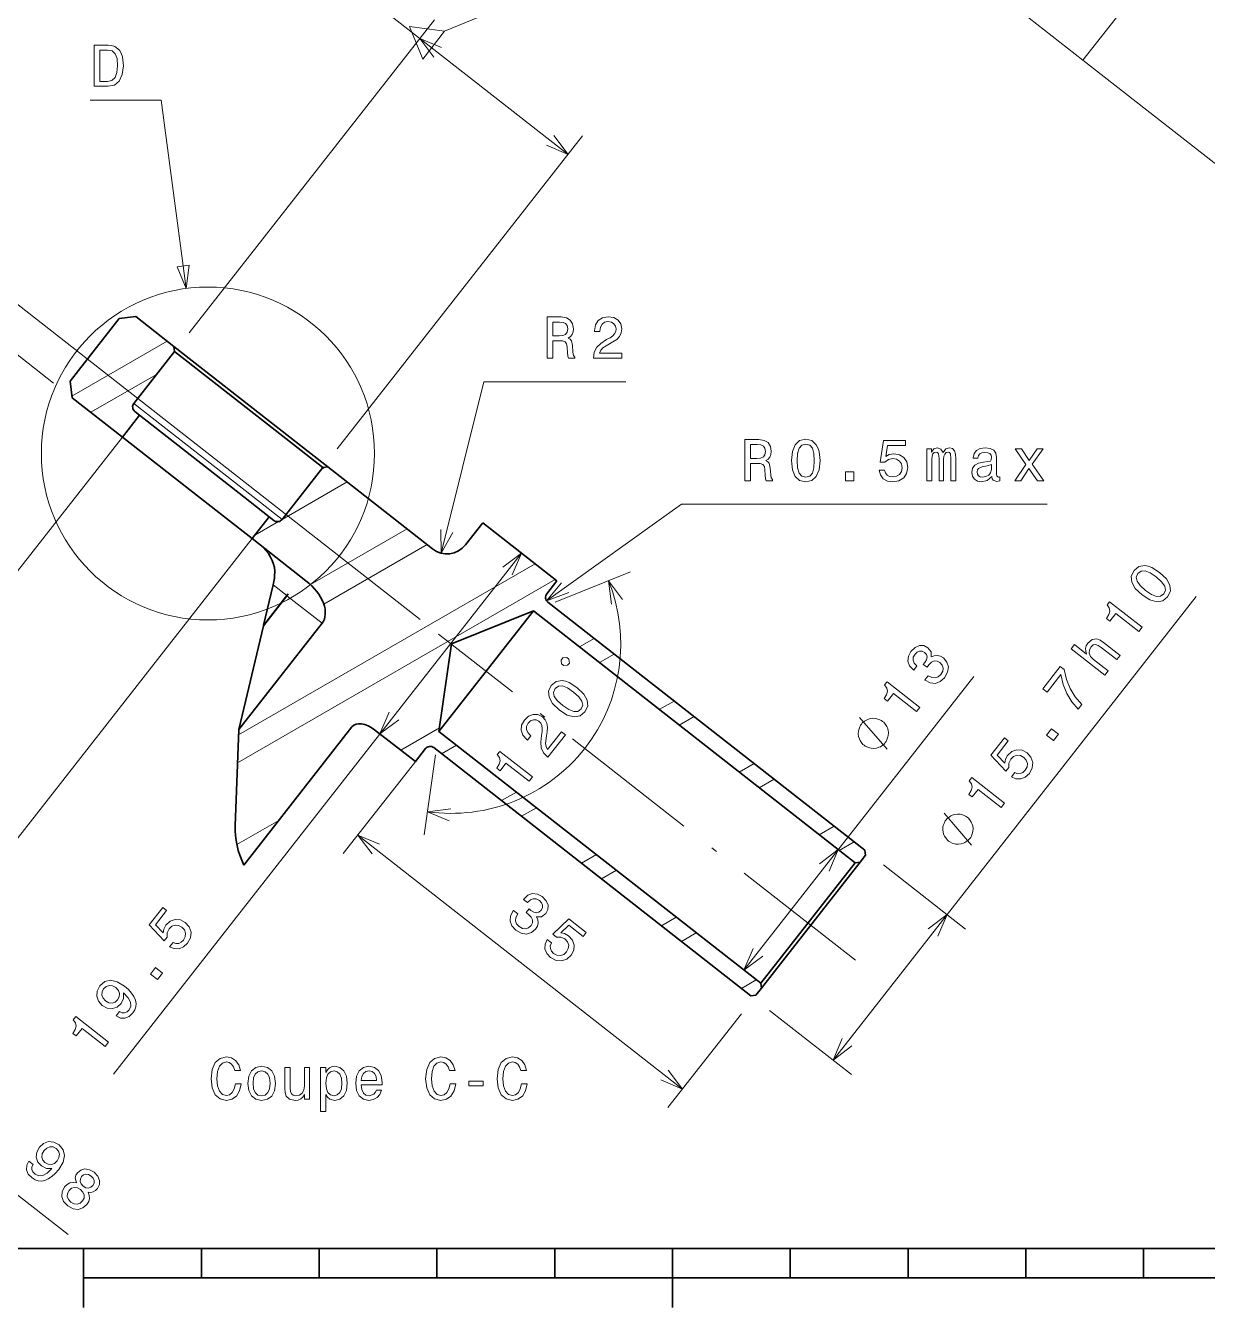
# Model space of a CAD drawing. Extents: x 0 to 420, y 0 to 297.
# Drawn here: x 105.1 to 205.4, y 5 to 113.9 of the extents above; entities that cross this region are included whole.
import ezdxf

# ---------------------------------------------------------------- set-up
doc = ezdxf.new("R2010")
doc.units = 0
doc.linetypes.add('DASHDOT', pattern=[18.5, 12, -3, 0.5, -3])

msp = doc.modelspace()

# ---------------------------------------------------------------- linework, layer by layer
at = {"color": 7, "lineweight": 13}
for p, q in [((151.133011, 102.941849), (110.934448, 134.41713)), ((118.952126, 87.772865), (139.779144, 114.372025)), ((216.193893, 94.240005), (194.845505, 110.955688)), ((131.538986, 77.917412), (152.365997, 104.516563)), ((138.56485, 63.430443), (90.839188, 100.799408)), ((107.452568, 83.504723), (88.758507, 98.142082)), ((113.297867, 78.927879), (77.426117, 33.11438)), ((160.759995, 73.214279), (191.812164, 73.214272)), ((124.308464, 70.306633), (88.436714, 24.493137)), ((112.521645, 24.807034), (147.178635, 69.069092)), ((123.153267, 53.627079), (148.333466, 68.164871)), ((123.06665, 51.26767), (150.031113, 66.835609)), ((173.634995, 26.000626), (204.471451, 65.383316)), ((166.06366, 33.643551), (185.587555, 58.578434)), ((160.84053, 23.545635), (133.28302, 45.123032)), ((108.678291, 11.184219), (78.659111, 34.689095))]:
    msp.add_line(p, q, dxfattribs=at)
at = {"color": 7, "lineweight": 13, "ltscale": 0.173919}
msp.add_line((140.632339, 113.40609), (147.056244, 116.076279), dxfattribs=at)
at = {"color": 7, "lineweight": 35, "ltscale": 0.16875}
msp.add_line((113.017776, 88.99025), (108.856422, 83.675583), dxfattribs=at)
at = {"color": 7, "lineweight": 35, "ltscale": 0.035355}
for p, q in [((114.421631, 89.16111), (113.017776, 88.99025)), ((109.027283, 82.271729), (108.856422, 83.675583))]:
    msp.add_line(p, q, dxfattribs=at)
at = {"color": 7, "lineweight": 35, "ltscale": 0.103068}
msp.add_line((114.421631, 89.16111), (117.667679, 86.619461), dxfattribs=at)
at = {"color": 7, "lineweight": 13, "ltscale": 0.233136}
msp.add_line((109.010208, 82.411995), (117.086266, 87.074707), dxfattribs=at)
at = {"color": 7, "lineweight": 35, "ltscale": 0.14}
for p, q in [((114.266754, 81.788956), (117.719131, 86.198151)), ((126.853615, 71.933495), (130.306, 76.342697))]:
    msp.add_line(p, q, dxfattribs=at)
at = {"color": 7, "lineweight": 35, "ltscale": 0.332968}
msp.add_line((128.154266, 78.408516), (117.667679, 86.619461), dxfattribs=at)
at = {"color": 7, "lineweight": 35, "ltscale": 0.010611}
for p, q in [((117.719131, 86.198151), (117.667679, 86.619461)), ((130.306, 76.342697), (130.727356, 76.393806))]:
    msp.add_line(p, q, dxfattribs=at)
at = {"color": 7, "lineweight": 35, "ltscale": 0.320921}
msp.add_line((127.826309, 78.284286), (117.719131, 86.198151), dxfattribs=at)
at = {"color": 7, "lineweight": 13, "ltscale": 0.161057}
msp.add_line((110.614578, 81.028877), (116.193756, 84.250015), dxfattribs=at)
at = {"color": 7, "lineweight": 13, "ltscale": 0.375}
msp.add_line((140.370148, 69.066353), (143.969452, 83.628113), dxfattribs=at)
at = {"color": 7, "lineweight": 13, "ltscale": 0.301801}
msp.add_line((143.969452, 83.628113), (156.041504, 83.628113), dxfattribs=at)
at = {"color": 7, "lineweight": 35, "ltscale": 0.135599}
msp.add_line((113.297867, 78.927879), (109.027283, 82.271729), dxfattribs=at)
at = {"color": 7, "lineweight": 13, "ltscale": 0.320921}
msp.add_line((124.373924, 73.875084), (114.266754, 81.788956), dxfattribs=at)
at = {"color": 7, "lineweight": 35, "ltscale": 0.05875}
for p, q in [((113.297867, 78.927879), (114.746635, 80.778168)), ((124.308464, 70.306633), (125.757233, 72.156921))]:
    msp.add_line(p, q, dxfattribs=at)
at = {"color": 7, "lineweight": 35, "ltscale": 0.012513}
for p, q in [((114.352547, 81.086739), (114.746635, 80.778168)), ((125.757233, 72.156921), (126.151329, 71.848351))]:
    msp.add_line(p, q, dxfattribs=at)
at = {"color": 7, "lineweight": 35, "ltscale": 0.280759}
for p, q in [((123.588959, 73.854675), (114.746635, 80.778168)), ((113.297867, 78.927879), (122.14019, 72.004387))]:
    msp.add_line(p, q, dxfattribs=at)
at = {"color": 7, "lineweight": 35, "ltscale": 0.0817}
msp.add_line((130.727356, 76.393806), (128.154266, 78.408516), dxfattribs=at)
at = {"color": 7, "lineweight": 35, "ltscale": 0.078735}
msp.add_line((130.306, 76.342697), (127.826309, 78.284286), dxfattribs=at)
at = {"color": 7, "lineweight": 13, "ltscale": 0.011527}
msp.add_line((130.14769, 76.140518), (130.547012, 76.371071), dxfattribs=at)
at = {"color": 7, "lineweight": 35, "ltscale": 0.282264}
msp.add_line((130.727356, 76.393806), (139.617065, 69.433205), dxfattribs=at)
at = {"color": 7, "lineweight": 13, "ltscale": 0.159295}
msp.add_line((126.847054, 71.925491), (132.365189, 75.111389), dxfattribs=at)
at = {"color": 7, "lineweight": 35, "ltscale": 0.068847}
for p, q in [((125.757233, 72.156921), (123.588959, 73.854675)), ((122.14019, 72.004387), (124.308464, 70.306633))]:
    msp.add_line(p, q, dxfattribs=at)
at = {"color": 7, "lineweight": 13, "ltscale": 0.078735}
msp.add_line((126.853615, 71.933495), (124.373924, 73.875084), dxfattribs=at)
at = {"color": 7, "lineweight": 13, "ltscale": 0.352091}
msp.add_line((149.311966, 65.011147), (160.759995, 73.214279), dxfattribs=at)
at = {"color": 7, "lineweight": 13, "ltscale": 0.058112}
msp.add_line((124.527397, 70.586235), (126.540466, 71.748482), dxfattribs=at)
at = {"color": 7, "lineweight": 13, "ltscale": 0.236486}
msp.add_line((129.266052, 66.393898), (137.45816, 71.123611), dxfattribs=at)
at = {"color": 7, "lineweight": 35, "ltscale": 0.059375}
msp.add_line((142.424774, 69.774925), (143.888947, 71.644897), dxfattribs=at)
at = {"color": 7, "lineweight": 35, "ltscale": 0.2}
msp.add_line((143.888947, 71.644897), (150.187805, 66.712921), dxfattribs=at)
at = {"color": 7, "lineweight": 35, "ltscale": 0.14512}
msp.add_line((128.878906, 66.728004), (124.308464, 70.306633), dxfattribs=at)
at = {"color": 7, "lineweight": 13, "ltscale": 0.253055}
msp.add_line((130.389725, 64.733246), (139.155823, 69.794357), dxfattribs=at)
at = {"color": 7, "lineweight": 35, "ltscale": 0.035}
for p, q in [((149.324707, 65.610619), (150.187805, 66.712921)), ((138.166122, 51.359455), (139.029205, 52.461754))]:
    msp.add_line(p, q, dxfattribs=at)
at = {"color": 7, "lineweight": 13, "ltscale": 0.171987}
for p, q in [((150.039352, 64.901253), (156.420639, 67.471596)), ((139.889282, 51.938126), (138.924622, 45.126598))]:
    msp.add_line(p, q, dxfattribs=at)
at = {"color": 7, "lineweight": 35, "ltscale": 0.080923}
msp.add_line((127.264778, 65.451714), (125.269226, 62.903111), dxfattribs=at)
at = {"color": 7, "lineweight": 35, "ltscale": 0.084977}
msp.add_line((127.367035, 65.609985), (125.271523, 62.933708), dxfattribs=at)
at = {"color": 7, "lineweight": 35, "ltscale": 0.088035}
msp.add_line((125.278687, 62.942863), (126.093697, 66.36866), dxfattribs=at)
at = {"color": 7, "lineweight": 13, "ltscale": 0.036892}
msp.add_line((126.093697, 66.36866), (127.2556, 65.4589), dxfattribs=at)
at = {"color": 7, "lineweight": 13, "ltscale": 0.094683}
msp.add_line((130.24675, 63.116848), (127.264778, 65.451714), dxfattribs=at)
at = {"color": 7, "lineweight": 35}
for p, q in [((149.410141, 64.908691), (176.337769, 43.824497)), ((175.505493, 42.761562), (148.184189, 64.154007)), ((167.491028, 32.525921), (140.169739, 53.918365)), ((139.73114, 52.547184), (166.658752, 31.462986)), ((10, 10), (410, 10)), ((110, 7.5), (310, 7.5))]:
    msp.add_line(p, q, dxfattribs=at)
at = {"color": 7, "lineweight": 35, "ltscale": 0.187639}
for q in [(148.184189, 64.154007), (140.169739, 53.918365)]:
    msp.add_line((141.222183, 61.349766), q, dxfattribs=at)
at = {"color": 7, "lineweight": 35, "ltscale": 0.253848}
msp.add_line((148.184189, 64.154007), (141.924316, 56.159229), dxfattribs=at)
at = {"color": 7, "lineweight": 35, "ltscale": 0.28698}
msp.add_line((123.169846, 54.078609), (130.24675, 63.116848), dxfattribs=at)
at = {"color": 7, "lineweight": 35, "ltscale": 0.22677}
msp.add_line((123.169846, 54.078609), (125.269226, 62.903111), dxfattribs=at)
at = {"color": 7, "lineweight": 35, "ltscale": 0.000767}
msp.add_line((125.271523, 62.933708), (125.269226, 62.903111), dxfattribs=at)
at = {"color": 7, "linetype": 'DASHDOT', "lineweight": 13}
msp.add_line((175.53566, 34.482479), (140.139572, 62.197449), dxfattribs=at)
at = {"color": 7, "lineweight": 13, "ltscale": 0.036385}
for p, q in [((152.089767, 61.095966), (153.350174, 61.823666)), ((153.787415, 59.766708), (155.047836, 60.494408)), ((158.880402, 55.778934), (160.140808, 56.506634)), ((160.578049, 54.449677), (161.83847, 55.177376)), ((140.389709, 52.031532), (141.650116, 52.759232)), ((165.671021, 50.461903), (166.931442, 51.189602)), ((167.368683, 49.132645), (168.629089, 49.860344)), ((145.482681, 48.043758), (146.743088, 48.771458)), ((147.180328, 46.7145), (148.44075, 47.4422)), ((172.461655, 45.144871), (173.722076, 45.872574)), ((174.159317, 43.815613), (175.419724, 44.543312)), ((152.2733, 42.726727), (153.533722, 43.454426)), ((153.970963, 41.397469), (155.231384, 42.125168)), ((159.063934, 37.409695), (160.324356, 38.137394)), ((160.761597, 36.080437), (162.022003, 36.808136)), ((165.854568, 32.092663), (167.114975, 32.820362))]:
    msp.add_line(p, q, dxfattribs=at)
at = {"color": 7, "lineweight": 35, "ltscale": 0.071151}
for p, q in [((141.924316, 56.159229), (140.169739, 53.918365)), ((167.491028, 32.525921), (169.245621, 34.766781))]:
    msp.add_line(p, q, dxfattribs=at)
at = {"color": 7, "lineweight": 35, "ltscale": 0.204714}
msp.add_line((122.869431, 45.895557), (123.169846, 54.078609), dxfattribs=at)
at = {"color": 7, "lineweight": 35, "ltscale": 0.372328}
msp.add_line((123.603386, 42.576611), (132.784943, 54.302814), dxfattribs=at)
at = {"color": 7, "lineweight": 35, "ltscale": 0.109996}
msp.add_line((134.701859, 54.071949), (138.166122, 51.359455), dxfattribs=at)
at = {"color": 7, "lineweight": 13, "ltscale": 0.095181}
msp.add_line((136.918137, 52.33662), (140.215317, 54.240253), dxfattribs=at)
at = {"color": 7, "lineweight": 13, "ltscale": 0.279268}
msp.add_line((138.936737, 52.343651), (132.050034, 43.548317), dxfattribs=at)
at = {"color": 7, "lineweight": 13, "ltscale": 0.102591}
msp.add_line((123.011459, 44.307602), (126.5653, 46.359413), dxfattribs=at)
at = {"color": 7, "lineweight": 35, "ltscale": 0.010607}
for p, q in [((176.389023, 43.403339), (176.337769, 43.824497)), ((175.505493, 42.761562), (175.926651, 42.81282)), ((175.505493, 42.761562), (175.926651, 42.81282)), ((167.491028, 32.525921), (167.542282, 32.104763)), ((167.07991, 31.514244), (166.658752, 31.462986))]:
    msp.add_line(p, q, dxfattribs=at)
at = {"color": 7, "lineweight": 35, "ltscale": 0.253849}
msp.add_line((169.245621, 34.766781), (175.505493, 42.761562), dxfattribs=at)
at = {"color": 7, "lineweight": 35, "ltscale": 0.265565}
msp.add_line((169.377853, 34.449051), (175.926651, 42.81282), dxfattribs=at)
at = {"color": 7, "lineweight": 35, "ltscale": 0.01875}
for p, q in [((175.926651, 42.81282), (176.389023, 43.403339)), ((167.07991, 31.514244), (167.542282, 32.104763))]:
    msp.add_line(p, q, dxfattribs=at)
at = {"color": 7, "lineweight": 13, "ltscale": 0.221508}
for p, q in [((177.912476, 42.591503), (184.888718, 37.129143)), ((168.233475, 30.229992), (175.209717, 24.767632))]:
    msp.add_line(p, q, dxfattribs=at)
at = {"color": 7, "lineweight": 35, "ltscale": 0.074435}
msp.add_line((167.542282, 32.104763), (169.377853, 34.449051), dxfattribs=at)
at = {"color": 7, "lineweight": 13, "ltscale": 0.253018}
msp.add_line((165.846924, 29.939529), (159.607544, 21.970921), dxfattribs=at)
at = {"color": 7, "lineweight": 35, "ltscale": 0.125}
for p, q in [((110, 10), (110, 5)), ((160, 10), (160, 5))]:
    msp.add_line(p, q, dxfattribs=at)
at = {"color": 7, "lineweight": 35, "ltscale": 0.0625}
for p, q in [((120, 10), (120, 7.5)), ((130, 10), (130, 7.5)), ((140, 10), (140, 7.5)), ((150, 10), (150, 7.5)), ((170, 10), (170, 7.5)), ((180, 10), (180, 7.5)), ((190, 10), (190, 7.5)), ((200, 10), (200, 7.5))]:
    msp.add_line(p, q, dxfattribs=at)
at = {"color": 7, "lineweight": 13}
for points in [[(190.987778, 123.501808), (186.364044, 117.596626), (194.845505, 110.955688), (199.469223, 116.86087)], [(138.80899, 111.023773), (140.632339, 113.40609), (137.657516, 113.793991)], [(112.069214, 112.221298), (110.904228, 112.221298), (110.904228, 108.721298), (112.069214, 108.721298), (112.618927, 108.832253), (113.027428, 109.170143), (113.279587, 109.719856), (113.370361, 110.471298), (113.289673, 111.237869), (113.188812, 111.540459), (113.0476, 111.782539), (112.639099, 112.110344), (112.371803, 112.19104)], [(112.033913, 111.802711), (112.417198, 111.727058), (112.679443, 111.495071), (112.835785, 111.081528), (112.886215, 110.471298), (112.830742, 109.881241), (112.6744, 109.467697), (112.407112, 109.220581), (112.033913, 109.139885), (111.373245, 109.139885), (111.373245, 111.802711)], [(117.937469, 93.398773), (118.703712, 91.551369), (118.963829, 93.534386)], [(149.362823, 85.628113), (149.831848, 85.628113), (149.831848, 87.105782), (150.310959, 87.105782), (150.663986, 87.090652), (150.88588, 87.020042), (151.006927, 86.853615), (151.057358, 86.556068), (151.082565, 86.10218), (151.112823, 85.804626), (151.17334, 85.628113), (151.702881, 85.628113), (151.702881, 85.723938), (151.586899, 85.865143), (151.546539, 86.127396), (151.511246, 86.692238), (151.425507, 87.110825), (151.309509, 87.241943), (151.12796, 87.337769), (151.329681, 87.463852), (151.470901, 87.640358), (151.561676, 87.862267), (151.591934, 88.129555), (151.521332, 88.553185), (151.319595, 88.870911), (150.986755, 89.062553), (150.532852, 89.128113), (149.362823, 89.128113)], [(150.401733, 88.69944), (150.709366, 88.669182), (150.926224, 88.573357), (151.062393, 88.396843), (151.107788, 88.119469), (151.057358, 87.826958), (150.921188, 87.650444), (150.689194, 87.559669), (150.371475, 87.534454), (149.831848, 87.534454), (149.831848, 88.69944)], [(153.292938, 85.628113), (155.698563, 85.628113), (155.698563, 86.061829), (153.797256, 86.061829), (153.903168, 86.298859), (154.084732, 86.495544), (154.644531, 86.853615), (154.942078, 87.004913), (155.274933, 87.221771), (155.511963, 87.47393), (155.648132, 87.771484), (155.698563, 88.109383), (155.612823, 88.533012), (155.375793, 88.865868), (155.01268, 89.077682), (154.543655, 89.153328), (154.059509, 89.067596), (153.69136, 88.830559), (153.45433, 88.452316), (153.373627, 87.953041), (153.373627, 87.882439), (153.832565, 87.882439), (153.832565, 87.922783), (153.87796, 88.265724), (154.014114, 88.517883), (154.230988, 88.679268), (154.518448, 88.734741), (154.810959, 88.684311), (155.027817, 88.558228), (155.169022, 88.361542), (155.219452, 88.114426), (155.184143, 87.882439), (155.088333, 87.685753), (154.926941, 87.514282), (154.705048, 87.362984), (154.407486, 87.201599), (153.913254, 86.888916), (153.565277, 86.556068), (153.358505, 86.152611), (153.292938, 85.643242)], [(166.153366, 75.214279), (166.622391, 75.214279), (166.622391, 76.69194), (167.101501, 76.69194), (167.454529, 76.676811), (167.676422, 76.606209), (167.79747, 76.439781), (167.8479, 76.142227), (167.873108, 75.688339), (167.903366, 75.390785), (167.963898, 75.214279), (168.493423, 75.214279), (168.493423, 75.310097), (168.377441, 75.451309), (168.337097, 75.713554), (168.301788, 76.278397), (168.216049, 76.696983), (168.100052, 76.82811), (167.918503, 76.923927), (168.120224, 77.050011), (168.261444, 77.226524), (168.352219, 77.448425), (168.382477, 77.715714), (168.311874, 78.139351), (168.110138, 78.457069), (167.777283, 78.648712), (167.323395, 78.714279), (166.153366, 78.714279)], [(170.098618, 76.923927), (170.174271, 76.132141), (170.411301, 75.567299), (170.789536, 75.224365), (171.314041, 75.113411), (171.833481, 75.224365), (172.211731, 75.567299), (172.44371, 76.132141), (172.524414, 76.923927), (172.44371, 77.71067), (172.347885, 78.023354), (172.211731, 78.280556), (171.833481, 78.623497), (171.314026, 78.739494), (170.789536, 78.623497), (170.411285, 78.275513), (170.174255, 77.71067)], [(177.535355, 76.127098), (177.646317, 75.713554), (177.893433, 75.390785), (178.256546, 75.189056), (178.72052, 75.113411), (179.229889, 75.204185), (179.628296, 75.451309), (179.880463, 75.844681), (179.976288, 76.348999), (179.890549, 76.818024), (179.648468, 77.18618), (179.270233, 77.42321), (178.781036, 77.508942), (178.402802, 77.448425), (178.110291, 77.281998), (178.251495, 78.225082), (179.784637, 78.225082), (179.784637, 78.638626), (177.913605, 78.638626), (177.63623, 76.782722), (178.039688, 76.782722), (178.332184, 77.019753), (178.705383, 77.105484), (179.028152, 77.050011), (179.275269, 76.888626), (179.43161, 76.64151), (179.487091, 76.323784), (179.43161, 76.006065), (179.270233, 75.758942), (179.023117, 75.6026), (178.705383, 75.547127), (178.438095, 75.582428), (178.231323, 75.698425), (178.080032, 75.879982), (178.004379, 76.127098)], [(167.192276, 78.285599), (167.499908, 78.255341), (167.716766, 78.159523), (167.852936, 77.983009), (167.898331, 77.705627), (167.8479, 77.413124), (167.711731, 77.23661), (167.479736, 77.145828), (167.162018, 77.120613), (166.622391, 77.120613), (166.622391, 78.285599)], [(170.582764, 76.923927), (170.623108, 77.534157), (170.749191, 77.972923), (170.976135, 78.230125), (171.314026, 78.3209), (171.646881, 78.230125), (171.873825, 77.972923), (171.999908, 77.534157), (172.040253, 76.923927), (171.999908, 76.308655), (171.873825, 75.869896), (171.646881, 75.612686), (171.314041, 75.526955), (170.976135, 75.612686), (170.749191, 75.869896), (170.623108, 76.308655)], [(181.601639, 75.214272), (182.010147, 75.214272), (182.010147, 77.024796), (182.03537, 77.297127), (182.111008, 77.493813), (182.227005, 77.60981), (182.378296, 77.655197), (182.499329, 77.614853), (182.580032, 77.513985), (182.620377, 77.342514), (182.635513, 77.11557), (182.635513, 75.214272), (183.018799, 75.214272), (183.018799, 77.024796), (183.044006, 77.292084), (183.119659, 77.48877), (183.240692, 77.60981), (183.391983, 77.655197), (183.513031, 77.614853), (183.593719, 77.513985), (183.64415, 77.11557), (183.64415, 75.214272), (184.052658, 75.214272), (184.052658, 77.085312), (184.027435, 77.47364), (183.946747, 77.771194), (183.785355, 77.952744), (183.523117, 78.018311), (183.215469, 77.917442), (182.978439, 77.624939), (182.79184, 77.912399), (182.479156, 78.018311), (182.191696, 77.917442), (181.99501, 77.635025), (181.99501, 77.922485), (181.601639, 77.922485)], [(187.122971, 75.567299), (187.122971, 75.55217), (187.148193, 75.380699), (187.223831, 75.259666), (187.541565, 75.163841), (187.788681, 75.204185), (187.788681, 75.547127), (187.68277, 75.531998), (187.541565, 75.597557), (187.516342, 75.799286), (187.516342, 77.201309), (187.455811, 77.559372), (187.279312, 77.811539), (186.971664, 77.962837), (186.537949, 78.018311), (186.114319, 77.957787), (185.801636, 77.786324), (185.604965, 77.519028), (185.539398, 77.166), (185.539398, 77.135742), (185.93782, 77.135742), (185.973114, 77.347557), (186.084061, 77.498856), (186.26561, 77.589638), (186.522827, 77.624939), (186.769943, 77.599724), (186.946457, 77.524071), (187.052368, 77.392952), (187.087677, 77.211395), (187.06749, 76.99958), (186.986801, 76.893669), (186.78508, 76.843239), (186.40683, 76.802895), (185.973114, 76.712112), (185.665482, 76.550728), (185.483917, 76.298569), (185.428452, 75.925369), (185.478882, 75.592514), (185.635223, 75.345398), (185.887375, 75.189056), (186.235367, 75.133583), (186.704391, 75.239494)], [(189.572968, 75.214272), (190.268936, 76.268311), (190.985077, 75.214272), (191.519653, 75.214272), (190.551361, 76.611252), (191.464172, 77.922485), (190.949768, 77.922485), (190.289108, 76.939056), (189.628433, 77.922485), (189.103943, 77.922485), (190.001648, 76.606209), (189.053513, 75.214272)], [(187.07254, 76.162399), (187.012024, 75.900154), (186.850632, 75.698425), (186.608566, 75.567299), (186.31102, 75.521912), (186.11937, 75.547127), (185.9832, 75.627823), (185.897461, 75.769028), (185.872253, 75.965714), (185.892426, 76.142227), (185.973114, 76.268311), (186.295883, 76.409523), (186.704391, 76.470039), (187.07254, 76.591072)], [(174.702072, 75.214272), (175.398041, 75.214272), (175.398041, 75.965714), (174.702072, 75.965714)], [(199.865479, 65.51812), (200.535538, 65.089546), (201.126389, 64.927956), (201.629593, 65.014343), (202.040298, 65.35891), (202.273178, 65.836304), (202.236359, 66.345535), (201.934647, 66.876419), (201.360962, 67.428085), (200.691772, 67.849579), (200.386505, 67.966896), (200.100052, 68.01825), (199.596848, 67.931862), (199.185287, 67.594376), (198.953262, 67.109901), (198.994064, 66.597557), (199.292664, 66.062706)], [(200.163956, 65.899323), (199.708359, 66.307289), (199.440628, 66.677055), (199.378021, 67.014313), (199.514862, 67.336319), (199.791534, 67.542427), (200.133957, 67.562553), (200.557144, 67.391327), (201.062485, 67.04689), (201.522064, 66.635803), (201.789795, 66.266045), (201.852386, 65.928787), (201.714691, 65.613861), (201.438873, 65.400665), (201.096451, 65.380547), (200.673264, 65.551773)], [(199.601669, 62.408031), (199.884613, 62.769375), (197.109009, 64.942657), (196.897583, 64.672646), (197.083832, 64.411514), (197.134705, 64.14109), (197.059006, 63.848076), (196.854477, 63.52142), (197.136414, 63.300671), (197.640091, 63.943943)], [(181.427841, 58.293358), (181.455643, 58.271591), (181.886581, 58.036648), (182.318619, 57.99942), (182.731354, 58.150242), (183.103546, 58.486526), (183.35939, 58.952347), (183.427185, 59.398872), (183.304688, 59.815052), (183.003281, 60.166351), (182.744125, 60.318024), (182.485123, 60.379902), (182.226273, 60.35199), (181.969833, 60.245338), (181.957504, 60.671333), (181.687515, 61.030048), (181.331161, 61.212997), (180.963181, 61.225693), (180.598618, 61.062775), (180.24852, 60.721992), (180.032242, 60.314873), (179.992432, 59.904083), (180.130478, 59.507759), (180.453125, 59.159046), (180.480911, 59.137283), (180.757629, 59.490685), (180.528366, 59.721436), (180.426544, 59.967697), (180.445953, 60.221527), (180.589676, 60.486897), (180.783127, 60.668507), (180.98465, 60.754108), (181.191177, 60.739727), (181.40181, 60.632442), (181.568405, 60.444359), (181.624817, 60.246456), (181.573654, 60.017498), (181.420258, 59.772507), (181.295029, 59.620754), (181.608719, 59.375134), (181.753128, 59.57592), (181.984741, 59.798103), (182.226166, 59.91011), (182.468094, 59.90004), (182.701691, 59.781181), (182.897797, 59.557171), (182.978378, 59.308323), (182.942581, 59.041721), (182.788651, 58.771519), (182.55307, 58.552448), (182.290924, 58.463062), (182.010162, 58.497147), (181.713882, 58.658672)], [(196.7108, 58.715961), (196.984406, 59.065395), (195.753448, 60.029224), (195.499512, 60.285709), (195.383194, 60.562538), (195.396027, 60.840717), (195.534927, 61.11628), (195.723877, 61.275787), (195.924362, 61.310963), (196.149689, 61.230614), (196.403488, 61.063923), (197.733704, 60.022362), (198.007309, 60.371796), (196.605606, 61.469318), (196.311249, 61.674183), (196.021011, 61.786148), (195.623138, 61.719761), (195.261658, 61.413521), (195.133987, 61.193214), (195.075745, 60.963398), (195.082947, 60.727173), (195.161804, 60.492485), (194.133362, 61.297752), (193.859756, 60.948318)], [(151.097366, 59.549667), (151.241226, 59.733383), (151.201355, 60.060947), (151.017639, 60.2048), (150.690063, 60.164932), (150.546219, 59.981213), (150.58609, 59.653648), (150.769806, 59.5098)], [(194.434021, 55.808186), (194.748047, 56.20924), (194.195465, 56.853283), (193.764282, 57.562401), (193.451416, 58.332611), (193.251999, 59.174114), (192.922424, 59.432171), (191.442474, 57.542061), (191.803818, 57.259129), (192.985291, 58.768044), (193.179337, 57.911518), (193.481171, 57.143555), (193.896469, 56.446877)], [(150.390305, 55.742588), (151.060364, 55.314018), (151.65123, 55.152424), (152.154434, 55.238815), (152.56514, 55.583378), (152.798019, 56.060772), (152.761185, 56.570007), (152.459473, 57.100887), (151.885803, 57.652554), (151.216614, 58.074047), (150.911346, 58.191368), (150.624893, 58.242722), (150.121689, 58.15633), (149.710114, 57.818844), (149.478088, 57.33437), (149.51889, 56.822029), (149.817505, 56.287174)], [(150.688782, 56.123787), (150.233185, 56.531761), (149.965454, 56.901524), (149.902863, 57.238777), (150.039688, 57.560787), (150.316376, 57.766895), (150.658798, 57.787018), (151.081985, 57.615795), (151.587326, 57.271355), (152.04689, 56.860275), (152.314621, 56.490509), (152.377228, 56.153255), (152.239532, 55.838326), (151.963715, 55.625137), (151.621292, 55.605015), (151.198105, 55.776241)], [(180.717773, 55.603153), (181.000702, 55.964497), (178.225098, 58.137783), (178.013687, 57.867767), (178.199936, 57.606632), (178.250809, 57.336208), (178.17511, 57.043194), (177.970581, 56.716537), (178.252518, 56.495792), (178.756195, 57.139065)], [(149.423843, 51.735096), (150.906906, 53.629177), (150.565414, 53.896561), (149.393265, 52.399563), (149.271927, 52.629078), (149.229004, 52.893284), (149.292191, 53.554794), (149.356506, 53.882347), (149.390961, 54.278114), (149.338547, 54.620201), (149.188217, 54.910851), (148.953262, 55.158871), (148.566849, 55.352535), (148.158646, 55.371109), (147.768021, 55.215794), (147.419312, 54.893143), (147.188339, 54.459087), (147.147995, 54.02309), (147.299683, 53.603275), (147.643051, 53.231937), (147.698639, 53.188412), (147.981567, 53.549755), (147.949799, 53.574627), (147.707764, 53.821789), (147.59317, 54.084457), (147.599792, 54.354694), (147.733337, 54.615231), (147.953384, 54.814445), (148.18634, 54.907463), (148.428253, 54.897392), (148.653915, 54.784752), (148.814819, 54.613937), (148.910599, 54.417233), (148.946121, 54.184456), (148.928436, 53.916466), (148.87207, 53.582695), (148.813568, 53.00079), (148.861115, 52.521599), (149.0513, 52.110065), (149.411942, 51.744423)], [(177.843521, 54.770924), (177.751663, 54.842846), (177.531982, 54.940765), (177.358231, 55.002724), (177.230408, 55.028721), (177.020691, 55.04475), (176.775024, 55.014847), (176.575272, 54.948986), (176.457428, 54.893089), (176.303604, 54.791264), (176.113831, 54.643509), (176.041901, 54.551651), (175.969971, 54.459793), (175.872055, 54.240112), (175.810104, 54.066364), (175.784103, 53.938545), (175.768082, 53.728832), (175.797974, 53.483158), (175.863846, 53.283413), (175.919739, 53.165558), (176.021561, 53.011742), (176.169312, 52.821964), (176.261169, 52.750038), (176.353027, 52.678112), (176.572708, 52.580193), (176.74646, 52.518234), (176.874283, 52.492241), (177.084, 52.476212), (177.329666, 52.506111), (177.529419, 52.571976), (177.647263, 52.627872), (177.801086, 52.729698), (177.99086, 52.877453), (178.06279, 52.969311), (178.134705, 53.061169), (178.232635, 53.280846), (178.294586, 53.454597), (178.320587, 53.582417), (178.336609, 53.79213), (178.306717, 54.037804), (178.240845, 54.237549), (178.184952, 54.355404), (178.08313, 54.50922), (177.935379, 54.698997)], [(188.769928, 50.054951), (189.163925, 49.88736), (189.570404, 49.882946), (189.953094, 50.044479), (190.298706, 50.363159), (190.541245, 50.820175), (190.5923, 51.286217), (190.438034, 51.727272), (190.100021, 52.113628), (189.677887, 52.335274), (189.23877, 52.371643), (188.818954, 52.219959), (188.449875, 51.887646), (188.264343, 51.552525), (188.215042, 51.219616), (187.559555, 51.912205), (188.50473, 53.119335), (188.179123, 53.374287), (187.025635, 51.901112), (188.315903, 50.538555), (188.564621, 50.85622), (188.558334, 51.232658), (188.720901, 51.579353), (188.963562, 51.799286), (189.242981, 51.894363), (189.533936, 51.865112), (189.818298, 51.712914), (190.034256, 51.473358), (190.129333, 51.193947), (190.100082, 50.902992), (189.947891, 50.618629), (189.75531, 50.429939), (189.536499, 50.338646), (189.300278, 50.331451), (189.059067, 50.424236)], [(192.348419, 53.144558), (192.777481, 53.692532), (192.185822, 54.155792), (191.756775, 53.607819)], [(147.823273, 49.690914), (148.106201, 50.052261), (145.330597, 52.225544), (145.119171, 51.955528), (145.30542, 51.694397), (145.356308, 51.423973), (145.280594, 51.130959), (145.076065, 50.804302), (145.358002, 50.583553), (145.861679, 51.226826)], [(187.900497, 47.463902), (188.183426, 47.825245), (185.407822, 49.998531), (185.196396, 49.728516), (185.38266, 49.467381), (185.433533, 49.196957), (185.357834, 48.903942), (185.153305, 48.577286), (185.435226, 48.356541), (185.938904, 48.999813)], [(185.02623, 46.631672), (184.934372, 46.703594), (184.714706, 46.801514), (184.540955, 46.863472), (184.413132, 46.889469), (184.203415, 46.905499), (183.957733, 46.875595), (183.757996, 46.809734), (183.640137, 46.753838), (183.486328, 46.652012), (183.296555, 46.504257), (183.224625, 46.412399), (183.152695, 46.320541), (183.054779, 46.100861), (182.992813, 45.927113), (182.966827, 45.799294), (182.95079, 45.589581), (182.980698, 45.343903), (183.046555, 45.144157), (183.102463, 45.026306), (183.204285, 44.87249), (183.352036, 44.682709), (183.443893, 44.610786), (183.535751, 44.53886), (183.755432, 44.440941), (183.929184, 44.378983), (184.057007, 44.352989), (184.266708, 44.33696), (184.51239, 44.366859), (184.712128, 44.432724), (184.829987, 44.488621), (184.98381, 44.590443), (185.173584, 44.738197), (185.245514, 44.830055), (185.317429, 44.921917), (185.415359, 45.141594), (185.47731, 45.315346), (185.503311, 45.443165), (185.519333, 45.652878), (185.489441, 45.898552), (185.423569, 46.098297), (185.367676, 46.216152), (185.265854, 46.369968), (185.118103, 46.559746)], [(146.501129, 38.709808), (146.479355, 38.682014), (146.244415, 38.251068), (146.207184, 37.819038), (146.358017, 37.406307), (146.69429, 37.034107), (147.16011, 36.778259), (147.606644, 36.710464), (148.022827, 36.832966), (148.374115, 37.134377), (148.525787, 37.393528), (148.587677, 37.652527), (148.559753, 37.911377), (148.45311, 38.167828), (148.879105, 38.180157), (149.237823, 38.450138), (149.420761, 38.806499), (149.433456, 39.174473), (149.270538, 39.539032), (148.929764, 39.88913), (148.522644, 40.105415), (148.111847, 40.145229), (147.71553, 40.007183), (147.366821, 39.684536), (147.345047, 39.656738), (147.698456, 39.380028), (147.929199, 39.609287), (148.175461, 39.711105), (148.429291, 39.691708), (148.694672, 39.547974), (148.876282, 39.354534), (148.961884, 39.153), (148.947495, 38.94648), (148.84021, 38.73584), (148.65213, 38.569252), (148.454224, 38.512836), (148.225266, 38.564003), (147.98027, 38.7174), (147.828522, 38.842625), (147.582901, 38.528931), (147.783691, 38.384525), (148.005875, 38.152912), (148.117874, 37.911484), (148.107803, 37.669563), (147.988953, 37.435963), (147.764938, 37.239853), (147.516098, 37.159275), (147.249496, 37.19508), (146.979294, 37.349003), (146.760223, 37.584583), (146.670837, 37.846729), (146.70491, 38.127495), (146.86644, 38.423767)], [(117.302734, 35.637989), (117.696739, 35.470398), (118.103226, 35.465981), (118.485916, 35.627518), (118.831512, 35.946194), (119.074066, 36.403214), (119.125114, 36.869255), (118.970848, 37.310307), (118.632835, 37.696667), (118.210693, 37.918312), (117.771591, 37.954681), (117.351776, 37.802998), (116.982681, 37.470684), (116.79715, 37.135563), (116.747856, 36.802654), (116.092369, 37.495243), (117.037544, 38.702374), (116.711937, 38.957321), (115.558449, 37.484146), (116.848709, 36.12159), (117.097443, 36.439259), (117.091141, 36.815693), (117.253716, 37.162392), (117.496376, 37.38232), (117.775787, 37.477402), (118.066742, 37.448147), (118.351105, 37.295952), (118.56707, 37.056396), (118.662148, 36.776985), (118.632896, 36.486031), (118.480698, 36.201668), (118.288116, 36.012978), (118.069313, 35.921684), (117.833092, 35.91449), (117.591881, 36.007275)], [(149.343552, 36.247208), (149.175964, 35.853199), (149.171555, 35.446716), (149.333084, 35.064026), (149.651764, 34.718426), (150.10878, 34.475876), (150.574829, 34.424828), (151.015884, 34.579094), (151.402237, 34.917103), (151.623886, 35.339245), (151.660248, 35.778351), (151.50856, 36.198166), (151.176254, 36.567257), (150.841125, 36.752792), (150.508224, 36.802082), (151.200806, 37.457573), (152.407944, 36.512394), (152.662888, 36.838001), (151.189713, 37.991489), (149.827164, 36.701229), (150.144821, 36.452499), (150.521271, 36.458797), (150.867966, 36.296227), (151.087891, 36.053562), (151.182968, 35.774151), (151.153717, 35.483196), (151.001526, 35.198833), (150.761963, 34.982872), (150.482559, 34.887794), (150.191605, 34.917046), (149.907242, 35.069244), (149.718552, 35.261822), (149.627258, 35.480625), (149.620056, 35.71685), (149.712845, 35.958057)], [(116.274742, 32.844425), (116.703804, 33.392399), (116.112152, 33.855659), (115.68309, 33.307686)], [(112.756851, 29.758602), (113.117188, 29.57254), (113.493095, 29.553631), (113.855408, 29.705498), (114.190826, 30.019344), (114.346466, 30.275387), (114.439774, 30.541805), (114.456589, 30.816875), (114.400024, 31.104568), (114.274902, 31.394695), (114.073288, 31.693474), (113.803978, 31.987606), (113.462151, 32.287285), (112.849411, 32.658169), (112.288071, 32.78384), (111.799362, 32.666882), (111.379333, 32.310402), (111.146111, 31.865299), (111.106636, 31.422218), (111.251236, 31.001545), (111.570778, 30.648861), (112.001724, 30.413918), (112.437721, 30.373581), (112.83802, 30.508518), (113.174294, 30.815285), (113.391106, 31.247612), (113.381546, 31.709873), (113.77256, 31.301224), (113.986763, 30.928535), (114.021049, 30.587837), (113.872299, 30.275154), (113.682823, 30.090435), (113.477318, 30.007946), (113.260612, 30.017494), (113.042892, 30.123917)], [(111.868393, 31.03714), (111.65329, 31.269615), (111.545776, 31.533146), (111.559486, 31.804245), (111.693024, 32.064781), (111.920143, 32.264858), (112.183151, 32.347164), (112.460808, 32.309109), (112.741196, 32.160023), (112.957161, 31.920467), (113.056732, 31.663155), (113.028862, 31.390331), (112.878914, 31.11702), (112.668205, 30.929714), (112.419357, 30.849136), (112.149643, 30.880974)], [(111.826813, 27.163765), (112.109749, 27.525112), (109.334145, 29.698395), (109.122719, 29.428379), (109.308975, 29.167248), (109.359856, 28.896824), (109.284149, 28.603809), (109.07962, 28.277153), (109.361549, 28.056404), (109.865227, 28.69968)], [(122.891258, 23.975622), (122.790398, 23.551991), (122.62397, 23.249397), (122.391975, 23.062798), (122.119644, 23.002279), (121.791832, 23.093058), (121.53463, 23.365391), (121.363159, 23.809195), (121.307686, 24.424469), (121.363159, 25.034698), (121.529587, 25.483547), (121.786789, 25.75588), (122.119644, 25.851702), (122.361717, 25.80127), (122.568489, 25.660059), (122.729874, 25.433115), (122.840828, 25.120434), (123.319931, 25.120434), (123.168633, 25.599541), (122.906387, 25.962654), (122.548317, 26.189598), (122.119644, 26.27029), (121.58506, 26.144209), (121.176559, 25.791183), (120.914314, 25.211212), (120.823532, 24.424469), (120.914314, 23.637726), (121.176559, 23.057755), (121.58506, 22.699684), (122.119644, 22.578648), (122.588661, 22.674469), (122.966904, 22.941759), (123.2342, 23.38052), (123.375412, 23.975622)], [(141.107391, 23.97562), (141.006531, 23.551991), (140.840103, 23.249395), (140.608124, 23.062798), (140.335785, 23.002277), (140.00798, 23.093056), (139.750763, 23.365391), (139.5793, 23.809195), (139.523819, 24.424469), (139.5793, 25.034698), (139.745728, 25.483545), (140.00293, 25.75588), (140.335785, 25.851702), (140.577866, 25.80127), (140.784637, 25.660059), (140.946014, 25.433113), (141.056961, 25.120434), (141.536072, 25.120434), (141.384781, 25.599541), (141.122528, 25.962652), (140.764465, 26.189598), (140.335785, 26.27029), (139.801208, 26.144209), (139.3927, 25.791183), (139.130447, 25.211212), (139.039673, 24.424469), (139.130447, 23.637724), (139.3927, 23.057753), (139.801208, 22.699684), (140.335785, 22.578648), (140.80481, 22.674469), (141.183044, 22.941759), (141.450333, 23.38052), (141.591553, 23.97562)], [(147.179443, 23.97562), (147.078583, 23.551989), (146.912155, 23.249395), (146.680161, 23.062796), (146.407837, 23.002277), (146.080017, 23.093056), (145.822815, 23.365391), (145.651352, 23.809195), (145.595871, 24.424467), (145.651352, 25.034698), (145.81778, 25.483545), (146.074982, 25.75588), (146.407837, 25.851702), (146.649902, 25.80127), (146.856674, 25.660059), (147.018066, 25.433113), (147.129013, 25.120434), (147.608124, 25.120434), (147.456818, 25.599541), (147.19458, 25.962652), (146.836502, 26.189598), (146.407837, 26.270288), (145.873245, 26.144209), (145.464752, 25.791183), (145.202499, 25.211212), (145.111725, 24.424467), (145.202499, 23.637724), (145.464752, 23.057753), (145.873245, 22.699684), (146.407822, 22.578646), (146.876846, 22.674467), (147.255096, 22.941759), (147.522385, 23.38052), (147.663589, 23.97562)], [(123.935204, 24.026054), (124.0159, 23.41078), (124.247887, 22.95689), (124.616043, 22.674469), (125.110275, 22.578648), (125.599472, 22.674469), (125.967628, 22.951847), (126.199615, 23.405737), (126.285355, 24.026054), (126.199615, 24.641327), (125.967628, 25.100262), (125.599472, 25.37764), (125.110275, 25.478504), (124.616043, 25.37764), (124.247887, 25.095219), (124.0159, 24.641327)], [(124.389099, 24.031097), (124.434486, 24.484987), (124.575699, 24.812798), (124.802643, 25.014526), (125.110275, 25.085133), (125.412872, 25.014526), (125.639816, 24.817841), (125.781029, 24.484987), (125.831459, 24.031097), (125.781029, 23.572163), (125.639816, 23.239311), (125.412872, 23.03758), (125.110275, 22.972019), (124.802643, 23.03758), (124.575699, 23.239311), (124.434486, 23.572163)], [(129.190247, 25.382683), (128.746445, 25.382683), (128.746445, 23.819281), (128.696014, 23.456169), (128.549759, 23.193922), (128.322815, 23.032537), (128.025269, 22.982105), (127.788231, 23.022451), (127.636932, 23.143488), (127.551201, 23.350262), (127.531029, 23.642769), (127.531029, 25.382683), (127.087227, 25.382683), (127.087227, 23.602423), (127.102356, 23.244354), (127.198174, 22.946802), (127.490685, 22.674469), (127.959702, 22.578648), (128.211868, 22.613951), (128.428726, 22.704727), (128.615326, 22.861069), (128.766617, 23.088013), (128.766617, 22.674469), (129.190247, 22.674469)], [(130.556961, 24.964094), (130.556961, 25.382683), (130.113159, 25.382683), (130.113159, 21.625477), (130.556961, 21.625477), (130.556961, 23.088013), (130.713303, 22.850981), (130.889816, 22.694641), (131.333618, 22.578648), (131.757248, 22.674469), (132.090103, 22.961933), (132.306961, 23.415823), (132.38765, 24.031097), (132.306961, 24.641327), (132.090103, 25.095217), (131.757248, 25.377638), (131.333618, 25.478504), (131.091553, 25.448244), (130.884781, 25.352423), (130.708267, 25.19104)], [(131.25798, 22.977062), (130.960419, 23.042624), (130.743561, 23.244352), (130.607391, 23.572163), (130.562012, 24.031097), (130.607391, 24.484987), (130.743561, 24.812798), (130.960419, 25.009483), (131.25798, 25.080088), (131.530304, 25.009483), (131.747162, 24.807755), (131.883331, 24.479944), (131.933762, 24.031097), (131.883331, 23.577206), (131.747162, 23.244352), (131.530304, 23.042624)], [(133.562729, 23.899973), (135.337952, 23.899973), (135.342987, 24.106745), (135.262299, 24.686716), (135.04039, 25.120434), (134.687363, 25.382681), (134.218353, 25.478502), (133.759415, 25.377638), (133.406387, 25.095217), (133.179443, 24.636284), (133.098755, 24.031097), (133.174408, 23.41078), (133.401352, 22.95689), (133.749329, 22.674469), (134.203217, 22.578648), (134.596588, 22.644209), (134.919357, 22.81568), (135.156387, 23.088013), (135.292557, 23.451126), (134.85379, 23.451126), (134.763016, 23.249397), (134.631897, 23.098099), (134.258698, 22.977062), (133.971237, 23.032537), (133.754364, 23.209051), (133.613159, 23.496515), (133.562729, 23.884844)], [(133.562729, 24.273172), (133.61821, 24.621155), (133.754364, 24.878359), (133.961151, 25.034698), (134.233475, 25.090174), (134.500763, 25.034698), (134.707535, 24.878359), (134.833618, 24.621155), (134.879013, 24.273172)], [(142.716187, 23.829367), (143.936646, 23.829367), (143.936646, 24.227781), (142.716187, 24.227781)], [(105.356262, 17.427208), (105.170197, 17.066875), (105.151291, 16.690964), (105.303154, 16.328651), (105.617004, 15.993237), (105.873047, 15.837593), (106.139465, 15.744286), (106.414536, 15.72747), (106.702225, 15.784039), (106.992355, 15.909161), (107.29113, 16.110775), (107.585266, 16.380081), (107.884941, 16.721909), (108.255829, 17.334648), (108.3815, 17.895992), (108.264542, 18.384697), (107.908058, 18.804729), (107.462959, 19.037952), (107.019875, 19.077427), (106.599205, 18.932827), (106.246521, 18.613285), (106.011574, 18.182339), (105.971237, 17.746342), (106.106178, 17.346043), (106.412941, 17.009769), (106.845276, 16.792953), (107.307533, 16.802513), (106.89888, 16.411499), (106.526199, 16.197296), (106.185493, 16.163013), (105.87281, 16.311764), (105.688095, 16.501236), (105.605606, 16.706741), (105.61515, 16.923447), (105.721573, 17.141167)], [(106.634796, 18.31567), (106.867271, 18.530769), (107.130806, 18.638283), (107.401901, 18.624577), (107.662437, 18.491035), (107.862518, 18.263916), (107.944824, 18.000912), (107.906769, 17.723255), (107.757683, 17.442863), (107.518127, 17.226902), (107.260811, 17.127331), (106.987991, 17.155197), (106.714676, 17.305145), (106.527374, 17.515858), (106.446793, 17.764702), (106.47863, 18.034416)], [(109.386505, 15.565411), (109.096939, 15.612793), (108.8367, 15.56675), (108.597, 15.440578), (108.385765, 15.228065), (108.172585, 14.824917), (108.140709, 14.407909), (108.30172, 14.000008), (108.653885, 13.615372), (109.107796, 13.368851), (109.542412, 13.310387), (109.939598, 13.441353), (110.283813, 13.741901), (110.435486, 14.001053), (110.504448, 14.260914), (110.482758, 14.527706), (110.371269, 14.794346), (110.604721, 14.765278), (110.818504, 14.809261), (111.010376, 14.915237), (111.186546, 15.091152), (111.343765, 15.422829), (111.35421, 15.779747), (111.199234, 16.138088), (110.889359, 16.470394), (110.488457, 16.694626), (110.103401, 16.759125), (109.755432, 16.666481), (109.475121, 16.43119), (109.342628, 16.221073), (109.285767, 16.009384)], [(109.827477, 16.104053), (109.996048, 16.253899), (110.19706, 16.314289), (110.413239, 16.279526), (110.640625, 16.152729), (110.814293, 15.965504), (110.899895, 15.763969), (110.889481, 15.554344), (110.788414, 15.351646), (110.61277, 15.200939), (110.408646, 15.136581), (110.186249, 15.163399), (109.965942, 15.291061), (109.788307, 15.481392), (109.705811, 15.686897), (109.719337, 15.900494)], [(108.773178, 14.937531), (108.973701, 15.120003), (109.213219, 15.188671), (109.472748, 15.152), (109.738976, 15.00119), (109.945274, 14.782013), (110.043121, 14.53886), (110.033913, 14.289864), (109.908836, 14.048317), (109.691902, 13.853073), (109.443062, 13.772491), (109.177315, 13.80122), (108.915054, 13.948921), (108.704788, 14.171207), (108.613159, 14.422302), (108.631699, 14.683212)]]:
    msp.add_lwpolyline(points, close=True, dxfattribs=at)
for points in [[(140.386322, 112.013893), (138.546143, 112.79731), (139.748077, 111.198761)], [(118.703712, 91.551369), (116.59227, 107.531097), (110.556244, 107.531097)], [(149.292831, 103.725266), (151.133011, 102.941849), (149.931076, 104.540398)], [(140.331192, 71.065971), (140.370148, 69.066353), (141.336212, 70.817551)], [(146.395218, 67.228912), (147.178635, 69.069092), (145.580078, 67.867157)], [(150.58078, 66.557137), (149.311966, 65.011147), (151.183792, 65.715599)], [(155.767426, 65.125801), (154.565491, 66.72435), (154.807114, 64.738998)], [(135.940353, 55.555809), (135.156937, 53.71563), (136.755478, 54.917564)], [(178.214447, 52.406036), (175.890244, 55.114925)], [(141.190414, 47.348469), (139.205063, 47.106838), (141.045242, 46.323421)], [(185.397171, 44.266785), (183.072968, 46.975674)], [(135.123199, 44.339615), (133.28302, 45.123032), (134.484955, 43.524483)], [(173.294693, 42.039013), (174.07811, 43.879192), (172.479568, 42.677258)], [(182.530579, 36.521957), (183.313995, 38.362137), (181.715454, 37.160202)], [(166.847061, 35.48373), (166.06366, 33.643551), (167.662201, 34.845486)], [(174.418411, 27.840809), (173.634995, 26.000626), (175.233536, 27.20256)], [(159.000351, 24.329052), (160.84053, 23.545635), (159.638596, 25.144184)]]:
    msp.add_lwpolyline(points, dxfattribs=at)
msp.add_circle((120.556244, 77.531097), 14.142136, dxfattribs=at)
at = {"color": 7, "lineweight": 35}
for centre, radius, start, end in [((114.660728, 81.480789), 0.500218, 141.968337, 231.970891), ((126.459946, 72.242058), 0.500218, 231.907548, 321.910122), ((140.850052, 71.007919), 2, 231.939226, 321.939225), ((121.424698, 67.466751), 4.796516, 346.765309, 0.866848), ((126.441582, 66.095642), 1.04513, 321.966426, 332.310633), ((149.718384, 65.302376), 0.5, 141.939213, 231.939226), ((139.422897, 52.153507), 0.5, 51.939221, 141.939227)]:
    msp.add_arc(centre, radius, start, end, dxfattribs=at)
at = {"color": 7, "lineweight": 13}
msp.add_arc((141.222183, 61.349766), 14.385053, 261.93922, 21.939225, dxfattribs=at)
at = {"color": 7, "lineweight": 35}
for centre, major_axis, ratio, start_param, end_param in [((123.693108, 68.248299), (2.206703, -1.727844), 0.713608, 0.5236024455, 1.5603913495), ((127.645912, 65.15329), (-2.600838, 2.036438), 0.605465, 3.1415926536, 4.7123889804), ((134.085373, 53.284588), (1.300415, -1.018227), 0.605465, 1.5708005085, 3.1415936659), ((130.092056, 44.177227), (6.133049, -4.802803), 0.79588, 3.6652570798, 4.1548221879)]:
    msp.add_ellipse(centre, major_axis=major_axis, ratio=ratio, start_param=start_param, end_param=end_param, dxfattribs=at)

doc.saveas('drawing.dxf')
